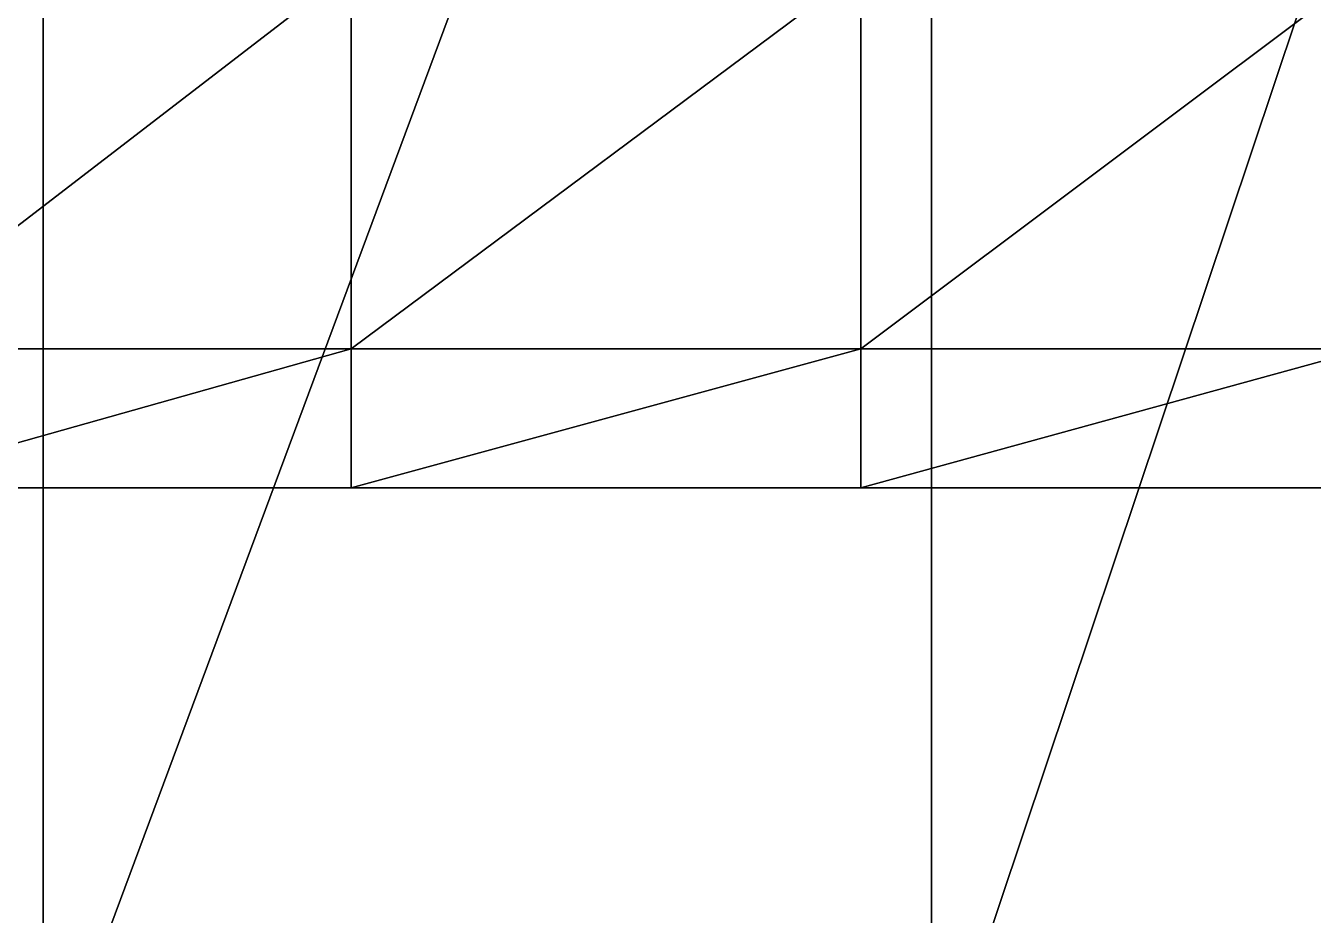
# Model space of a CAD drawing. Extents: x 0 to 32.6, y -11.9 to 11.9.
# Drawn here: x 12.5 to 13.082, y -0.993 to -0.591 of the extents above; entities that cross this region are included whole.
import ezdxf

# ---------------------------------------------------------------- set-up
doc = ezdxf.new("R2010")
doc.units = 0

msp = doc.modelspace()

# ---------------------------------------------------------------- linework, layer by layer
for points in [[(12.09664, 0, -1.7), (12.50791, 0, -1.7), (12.09664, -1.08, -1.7)], [(12.50791, 0, -1.7), (12.50791, -1.08, -1.7), (12.09664, -1.08, -1.7)], [(12.09664, -1.08, 1.3), (12.50791, -1.08, 1.3), (12.50791, 0, 1.3)], [(12.09664, -1.08, 1.3), (12.50791, 0, 1.3), (12.09664, 0, 1.3)], [(12.50791, 0, -1.7), (12.90925, 0, -1.7), (12.50791, -1.08, -1.7)], [(12.90925, 0, -1.7), (12.90925, -1.08, -1.7), (12.50791, -1.08, -1.7)], [(12.50791, -1.08, 1.3), (12.90925, -1.08, 1.3), (12.90925, 0, 1.3)], [(12.50791, -1.08, 1.3), (12.90925, 0, 1.3), (12.50791, 0, 1.3)], [(12.90925, 0, -1.7), (13.27085, 0, -1.7), (12.90925, -1.08, -1.7)], [(13.27085, 0, -1.7), (13.27085, -1.08, -1.7), (12.90925, -1.08, -1.7)], [(12.90925, -1.08, 1.3), (13.27085, -1.08, 1.3), (13.27085, 0, 1.3)], [(12.90925, -1.08, 1.3), (13.27085, 0, 1.3), (12.90925, 0, 1.3)], [(12.42391, -0.56557, -0.92701), (12.6471, -0.56557, -0.92701), (12.42391, -0.73709, -0.65681)], [(12.6471, -0.56557, -0.92701), (12.6471, -0.73709, -0.65681), (12.42391, -0.73709, -0.65681)], [(12.42391, -0.73709, 0.00464), (12.6471, -0.73709, 0.00464), (12.6471, -0.56557, 0.27484)], [(12.42391, -0.73709, 0.00464), (12.6471, -0.56557, 0.27484), (12.42391, -0.56557, 0.27484)], [(12.6471, -0.56557, -0.92701), (12.87727, -0.56557, -0.92701), (12.6471, -0.73709, -0.65681)], [(12.87727, -0.56557, -0.92701), (12.87727, -0.73709, -0.65681), (12.6471, -0.73709, -0.65681)], [(12.6471, -0.73709, 0.00464), (12.87727, -0.73709, 0.00464), (12.87727, -0.56557, 0.27484)], [(12.6471, -0.73709, 0.00464), (12.87727, -0.56557, 0.27484), (12.6471, -0.56557, 0.27484)], [(12.87727, -0.56557, -0.92701), (13.10591, -0.56557, -0.92701), (12.87727, -0.73709, -0.65681)], [(13.10591, -0.56557, -0.92701), (13.10591, -0.73709, -0.65681), (12.87727, -0.73709, -0.65681)], [(12.87727, -0.73709, 0.00464), (13.10591, -0.73709, 0.00464), (13.10591, -0.56557, 0.27484)], [(12.87727, -0.73709, 0.00464), (13.10591, -0.56557, 0.27484), (12.87727, -0.56557, 0.27484)], [(12.42391, -0.73709, -0.65681), (12.6471, -0.73709, -0.65681), (12.42391, -0.8, -0.32609)], [(12.6471, -0.73709, -0.65681), (12.6471, -0.8, -0.32609), (12.42391, -0.8, -0.32609)], [(12.42391, -0.8, -0.32609), (12.6471, -0.8, -0.32609), (12.6471, -0.73709, 0.00464)], [(12.42391, -0.8, -0.32609), (12.6471, -0.73709, 0.00464), (12.42391, -0.73709, 0.00464)], [(12.6471, -0.73709, -0.65681), (12.87727, -0.73709, -0.65681), (12.6471, -0.8, -0.32609)], [(12.87727, -0.73709, -0.65681), (12.87727, -0.8, -0.32609), (12.6471, -0.8, -0.32609)], [(12.6471, -0.8, -0.32609), (12.87727, -0.8, -0.32609), (12.87727, -0.73709, 0.00464)], [(12.6471, -0.8, -0.32609), (12.87727, -0.73709, 0.00464), (12.6471, -0.73709, 0.00464)], [(12.87727, -0.73709, -0.65681), (13.10591, -0.73709, -0.65681), (12.87727, -0.8, -0.32609)], [(13.10591, -0.73709, -0.65681), (13.10591, -0.8, -0.32609), (12.87727, -0.8, -0.32609)], [(12.87727, -0.8, -0.32609), (13.10591, -0.8, -0.32609), (13.10591, -0.73709, 0.00464)], [(12.87727, -0.8, -0.32609), (13.10591, -0.73709, 0.00464), (12.87727, -0.73709, 0.00464)]]:
    msp.add_3dface(points)

doc.saveas('drawing.dxf')
